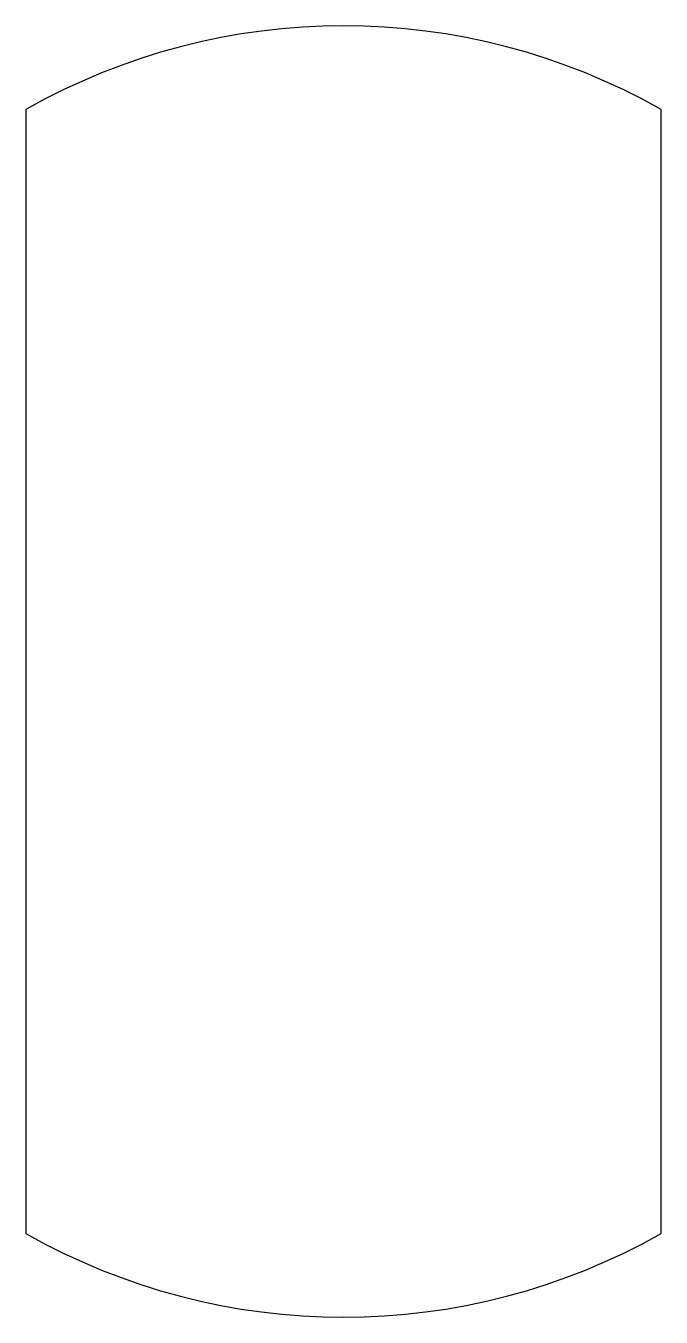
# Model space of a CAD drawing. Header units: millimetres. Extents: x -22.5 to 22.5, y -45.7 to 45.7.
import ezdxf

# ---------------------------------------------------------------- set-up
doc = ezdxf.new("R2010")
doc.units = ezdxf.units.MM
doc.layers.get('0').update_dxf_attribs({"linetype": 'CONTINUOUS'})

msp = doc.modelspace()

# ---------------------------------------------------------------- linework, layer by layer
msp.add_lwpolyline([(-22.5, -39.798, 0.263107), (22.5, -39.798), (22.5, 39.798, 0.263107), (-22.5, 39.798)], format="xyb", close=True)

doc.saveas('drawing.dxf')
